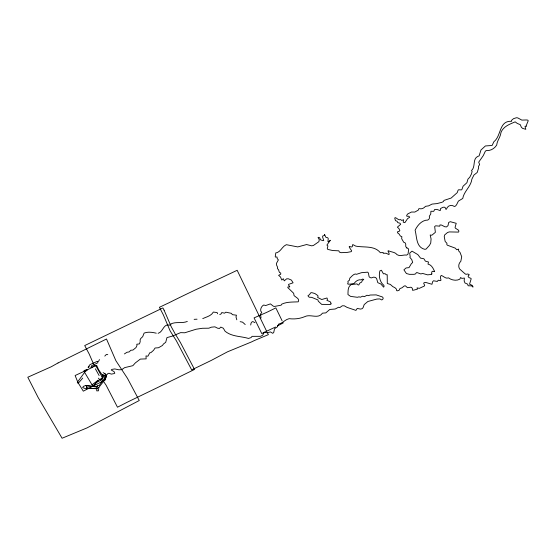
<?xml version="1.0" encoding="UTF-8"?>
<svg xmlns="http://www.w3.org/2000/svg" width="556" height="556" viewBox="0 0 556 556"><rect width="100%" height="100%" fill="white"/><g stroke="black" fill="none" stroke-linecap="round" stroke-linejoin="round"><path stroke-width="0.83" d="M96.946 388.755L86.736 388.157L96.98 388.575M97.119 388.554L97.119 388.442M86.222 385.426L86.18 385.801L97.147 387.025M98.815 387.386L98.419 390.819L96.681 390.861L97.251 385.482L99.031 385.676L105.48 376.996L104.695 375.404L102.339 374.403M250.714 325.024L251.027 323.189L252.118 321.75L252.98 321.646L254.968 322.661M86.521 389.005L86.931 387.268L86.159 385.391L83.428 386.33L82.663 387.601L86.521 389.005L86.764 387.963M105.299 378.858L106.37 375.898M98.732 387.539L105.383 379.095L106.557 375.891L104.98 373.778M91.135 366.974L91.698 365.626L97.154 363.214M106.557 375.891L106.328 375.418M85.951 371.179L86.965 369.469L87.334 370.081M89.28 366.661L88.404 367.731M88.05 367.377L90.002 364.59L97.244 361.379L97.932 362.866M82.726 378.094L78.132 383.383L77.298 382.326L84.547 372.485M93.533 386.135L93.352 385.774L98.037 380.234L98.217 380.596L93.45 385.982M93.352 385.774L92.032 384.828L84.561 372.277L86.938 369.511L84.727 370.352M104.785 356.097L106.328 354.499L107.781 354.652M99.441 359.558L98.614 361.31L97.335 361.629M92.032 384.828L98.037 380.234M202.738 318.616C206.498 316.802 211.037 316.142 213.351 312.062L217.153 312.569L217.605 313.792M124.412 353.922L126.976 352.268L129.166 351.906L130.82 350.273L132.953 350.051L135.977 347.597L136.971 345.554L136.79 344.233L139.466 343.9L140.181 341.731L140.112 339.89L140.675 338.59L142.704 336.658L144.101 333.1C147.924 331.529 152.365 332.286 156.278 333.19M219.759 314.633L221.205 313.779L221.733 312.555L224.582 313.16L225.833 312.173L231.338 313.327L232.415 314.668L236.467 315.21L235.994 316.962L236.8 319.797M277.451 325.927L283.206 322.932L283.025 322.57M275.484 327.011L263.766 332.606M103.395 380.839L83.303 391.167L77.916 382.431L75.123 375.515L85.325 370.796M93.206 366.967L85.888 370.546M263.468 332.745L261.772 333.6L254.071 317.886L266.275 312.555A28.203 5.143 -25.9 0 0 268.882 311.325L275.839 307.871L282.073 320.701M158.099 333.343C162.526 332.12 162.88 326.143 167.203 324.85L169.538 325.149L170.873 324.461L170.699 324.03C175.898 321.354 181.944 323.738 187.33 321.438M103.958 380.54L105.501 379.797L98.593 369.698L96.688 365.41L95.18 366.077M90.878 367.613L95.646 365.445L102.756 378.191L99.385 379.463M96.946 382.028L101.512 380.012L101.053 379.331L99.482 379.595M194.134 319.339L197.06 319.186M86.229 385.419L97.161 386.761M240.15 321.667L242.576 322.153L245.217 324.551M103.131 372.617L105.689 374.216L106.3 375.467L107.794 373.625L108.997 373.229L111.283 374.118L113.987 373.611L114.779 373.208L114.029 371.582L111.207 370.004L111.888 369.399L114.751 368.941L118.956 369.81L121.729 369.643L124.676 367.627L132.863 365.681L135.344 362.908L140.341 359.093L146.152 358.863L145.992 355.937L147.945 356.194L149.8 352.726L150.822 352.706L153.553 350.301L155.075 348.007L158.529 347.743L162.401 345.505L163.554 343.907L165.723 342.287L166.96 337.603L172.297 336.137L180.61 332.634L184.759 332.78L196.06 329.249L202.363 328.276L208.854 328.2L211.336 327.178L214.908 326.838L217.598 328.2L219.481 328.471L220.76 327.074L223.331 328.228L225.104 331.265C231.928 336.804 240.546 336.067 248.476 338.437L250.992 337.624L252.076 336.352L260.507 336.324L262.627 335.275L264.336 332.21L266.991 332.759L270.445 331.939L272.711 333.315L273.719 332.537L274.532 328.735L277.319 326.9L278.66 324.106C282.65 323.321 285.096 319.505 289.134 318.678C294.492 319.297 299.656 318.762 304.618 316.711C310.456 313.605 318.095 319.533 322.466 313.16L325.788 312.896L329.784 309.456L335.185 309.025L338.562 307.239L339.834 307.565L342.294 305.786L344.296 305.8L347.041 307.378L355.937 310.394L357.237 308.434L360.524 309.08L362.081 308.712L363.061 307.704L364.201 304.57L367.87 301.491L376.864 299.058L379.873 298.933L381.757 299.955L382.479 299.51A1.494 1.446 -41.9 0 0 382.994 297.648L382.424 296.967L376.197 294.895L370.06 295.027L368.572 295.66L367.016 295.25L364.409 296.654L362.72 296.174L360.33 297.217L358.988 296.821L357.425 297.286L350.6 296.397L347.966 294.562C348.125 291.066 347.597 286.743 351.128 284.623L357.001 283.907L358.224 285.013L358.877 284.86L359.781 283.101L361.643 282.107L362.317 280.502L363.77 279.487L362.748 279.056L361.039 279.863C358.55 279.251 355.458 281.287 354.2 283.407C352.706 283.581 345.484 285.506 348.132 282.719L347.896 281.371L349.453 280.203L349.773 278.215C351.364 276.798 354.408 272.787 356.542 274.296L361.49 272.683L367.655 272.162L368.385 272.968L369.108 276.673L369.691 277.319L371.165 277.937L373.854 277.103L375.682 277.59L376.662 278.73L377.788 282.663L380.818 283.97L383.654 287.174L384.133 286.152L383.765 285.249C379.699 281.961 378.518 275.72 379.887 270.869L381.409 270.251L383.459 273.865L385.03 273.635L386.267 274.789L387.212 274.706L387.303 283.518L390.34 284.422L392.821 286.646L394.899 287.654L396.442 289.127L396.386 290.114L397.095 290.864L399.02 290.392L399.966 288.543L402.009 287.793L404.254 285.972L405.407 285.847L407.437 287.688L410.842 287.23L411.648 287.57L412.343 288.39L412.455 290.204L413.692 290.162L417.5 289.099L417.028 287.89L419.307 288.349L424.318 286.055L424.694 285.409L423.672 283.317L424.082 282.712L425.757 282.441L431.956 284.276L432.61 281.767L433.492 280.773L437.329 281.447L438.232 280.203C443.897 282.114 438.524 277.708 441.221 275.442C443.674 276.096 445.627 279.084 448.497 277.882C451.59 280.182 456.372 281.134 459.833 279.161L460.577 277.513L461.834 278.375L464.413 278.076L464.156 280.988L464.99 282.99L467.652 284.144L468.117 285.763L471.669 285.895L473.052 287.084L472.211 285.395L469.556 284.144L471.147 278.938L470.988 278.368L469.076 277.625L468.138 276.645L468.402 275.47L469.327 274.775L467.888 273.976L466.032 274.316L465.129 273.879L459.499 268.875L458.929 267.36A6.081 5.817 -51.8 0 1 460.813 261.334L461.709 256.754L460.014 252.382L458.637 250.909L458.617 249.109L456.678 249.755L455.343 248.171L447.323 245.182L446.802 244.536L446.968 243.32L445.168 241.485L444.237 236.641L444.682 234.917L447.545 232.491L449.304 231.915L458.554 232.109L458.902 231.185L458.526 230.191L455.364 228.148L455.072 227.397L456.212 223.303L450.27 221.691L448.671 222.47L448.011 225.639C445.69 229.392 442.173 224.04 439.991 224.937L439.754 226.181L435.702 225.805L434.653 226.514L435.383 232.318L431.859 235.223L430.191 235L431.088 239.01L430.719 243.062L429.461 245.363L426.104 249.067L424.902 249.345C415.992 247.371 416.937 237.016 415.11 230.156C417.327 225.701 420.774 221.371 425.854 220.204C428.419 220.607 430.142 218.654 429.301 216.263L430.726 214.06L430.935 211.252L433.708 211.35L434.709 209.438L436.995 209.445L440.241 210.613L440.56 208.542L442.868 207.312L444.341 207.152L445.613 208.02L445.717 209.174L446.371 209.292C447.497 205.623 451.187 204.254 454.398 206.478L455.579 205.998L456.601 204.705L458.394 201.091L462.745 198.471C464.024 191.181 470.974 186.58 471.884 179.136L473.907 175.084L477.222 172.45L478.64 167.849L478.507 166.327L479.633 164.562L478.709 162.164L483.261 155.624L485.423 151.058L486.736 150.454C490.698 150.996 494.625 148.369 496.689 145.095C497.085 140.654 500.56 137.04 500.97 132.502C503.215 126.504 509.748 124.141 515.169 121.861L517.247 123.418L520.263 124.662L521.354 127.234L522.564 128.36L525.816 129.319L525.038 126.511L525.177 126.122L526.595 126.295L526.581 124.732L528.2 120.812L527.859 120.152L526.435 119.964L521.827 120.103L517.747 117.893L516.413 117.747L513.522 118.657L511.45 120.423L511.61 121.312C498.76 120.437 501.575 135.859 493.916 141.683L492.123 145.47L485.388 145.957L480.961 150.023L479.119 155.895L477.764 156.417C472.294 159.023 475.846 166.835 471.488 170.602L472.12 171.47L471.467 173.903L469.792 177.204L467.916 179.171L466.922 182.695L463.065 186.232L461.953 189.429L461.41 189.909L458.679 189.756L458.109 190.187L457.24 192.633L451.152 198.054L444.008 200.396L443.368 201.599L441.812 202.335L436.94 203.607L432.047 204.087L428.613 205.859L425.465 206.332C424.096 208.013 421.782 209.341 419.578 208.653L418.744 208.792L418.32 210.099L414.825 212.058L411.461 212.024L407.645 213.997L406.644 215.457L406.839 216.277L408.882 216.249L409.709 217.257L407.597 218.619L404.907 222.636L403.218 222.185L403.587 219.71L401.759 220.461L400.674 219.592C398.499 221.052 395.385 216.228 394.704 218.008L395.441 220.635L397.109 221.281L397.762 222.615L399.931 223.199L400.681 224.304L397.394 227.133L399 228.669L399.868 230.657L398.673 231.664L397.658 231.623L397.519 232.881L398.728 233.555L400.431 236.071L401.863 236.606L401.682 238.726L403.753 242.312L405.039 242.75L405.755 244.188L405.713 246.377L406.756 248.122L406.916 247.733L408.667 249.039L408.055 254.022L406.763 255.079C403.559 254.509 400.202 256.67 397.095 254.704C395.031 251.805 391.181 252.236 388.283 250.707L387.942 251.034L389.047 253.119L389.033 254.599L386.086 253.237L383.16 253.251L383.237 252.66L382.702 252.507L380.394 252.737C374.299 245.272 364.208 247.774 355.75 246.113L352.754 244.536L352.247 246.76L351.246 246.989L349.265 246.377L349.356 247.385L351.684 250.832L351.197 251.66L347.264 252.396L341.224 252.681L339.375 252.083L338.854 250.819L332.69 250.534L327.776 249.415L327.269 248.601L327.901 245.974L326.907 245.078L330.313 240.296L328.811 241.721L327.943 241.686L328.242 238.587L327.72 237.746L325.92 237.342L324.537 234.403L324.426 235.619L322.848 235.869L322.549 236.919L323.745 240.463L322.918 240.658L320.485 239.817L319.769 238.01L318.908 237.336L318.032 237.461L319.283 239.692L318.894 241.658L313.369 245.516L311.673 245.835L306.599 244.543L297.752 246.92L286.34 244.689C282.372 246.308 281.079 250.999 277.187 252.646L275.804 252.848L275.248 256.58L275.47 257.094L276.978 256.976L277.284 258.693L278.382 259.881L276.471 263.342L276.568 265.059L277.618 267.304L277.451 268.687C279.599 269.625 278.257 272.92 280.752 272.989L280.717 274.191L278.605 275.359L280.495 276.951L281.767 280.015L283.324 278.723L284.248 280.863L286.625 278.834L288.39 278.785L291.407 280.099L293.075 282.809L288.557 284.401L288.543 285.11L289.759 286.514L289.613 287.007L288.036 286.84L287.737 287.556L293.672 293.29L294.055 295.59C295.764 297.37 300.052 298.676 298.266 301.832C292.81 302.123 286.778 301.72 281.67 304.188L281.176 305.174L274.56 306.432L273.385 306.231L270.404 303.882L265.636 305.557L263.78 304.994C261.709 305.939 260.222 308.809 260.778 311.103L261.779 312.437L260.542 314.084L261.014 318.039M103.36 381.194L106.113 385.218L117.483 407.214L126.97 402.356A55.433 10.564 -28 0 0 130.368 400.695L156.896 387.873A54.988 10.627 -27.6 0 0 160.288 386.218L176.829 378.163A63.745 14.15 -27.8 0 1 180.227 376.44L194.53 369.434L180.429 342.538L175.515 334.406M101.581 378.851L102.7 380.318M98.468 378.184L99.454 379.637L100.726 379.623L102.2 378.358L102.269 376.224L102.929 375.717L104.869 375.849L105.404 377.149M99.142 375.564L95.361 368.802M175.084 333.739L171.241 326.733L164.096 310.192M105.084 375.87L105.682 377.017M164.089 310.178L162.887 307.927L84.714 345.561L89.266 354.172L93.352 363.568M266.463 330.931L237.162 270.285C214.401 281.176 191.396 291.462 168.857 302.839A64.003 8.785 -26.7 0 0 165.598 304.354L159.419 307.294L163.325 314.814L170.15 330.952L176.447 340.925L191.681 369.9L208.799 361.615A28.092 5.657 -27 0 0 211.669 360.205L227.522 351.809L251.423 341.968A61.848 14.011 -26.5 0 1 254.523 340.474L268.381 334.649L267.214 332.377M93.839 364.785L94.36 366.175M83.991 370.63L84.561 372.277M431.824 273.934L431.539 274.421L427.606 274.852L422.748 273.476L420.788 273.927L417.042 272.593L416.312 272.725L415.652 273.858L414.123 274.33L409.424 274.344L406.401 273.524L403.92 269.834L406.095 267.95L409.001 267.638L411.419 263.572L412.691 262.529L411.732 259.534L409.835 257.379L410.189 256.823L409.702 253.133L412.003 251.159L417.855 254.613L420.544 258.13L423.867 258.748L425.361 261.132L428.495 261.994L428.002 264.093C431.644 264.871 433.346 268.52 434.59 271.606L434.632 271.203L434.187 271.655L432.373 271.279L431.706 272.058L431.824 273.934M330.987 303.215L330.952 304.181L330.243 304.459L321.667 304.375L318.268 301.185L317.942 299.934L311.659 297.349L309.157 297.224L307.92 295.785L309.49 294.631L310.672 292.866L311.694 292.644L314.849 293.505L317.65 295.451L318.088 296.084L317.65 297.446L321.736 299.524L326.956 297.981L327.477 299.218L326.907 300.393L330.167 301.679L330.987 303.215M58.032 362.964L51.208 366.779L27.8 377.232L38.142 397.491L62.091 438.246L87.021 427.898L139.25 400.522L127.477 378.344L115.877 360.691L106.502 339L58.032 362.964"/></g></svg>
